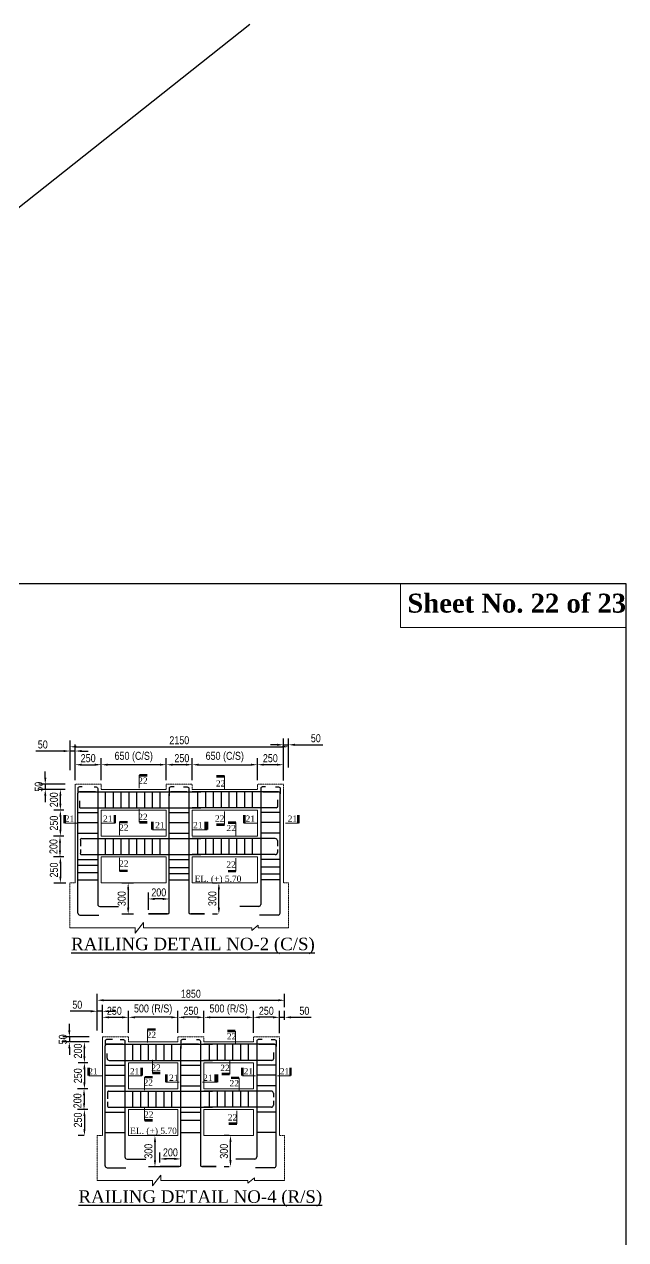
# Model space of a CAD drawing. Extents: x -119161 to 3778985, y -718511 to -30958.
# Drawn here: x 3583000 to 3590511, y -269017 to -253833 of the extents above; entities that cross this region are included whole.
import ezdxf

# ---------------------------------------------------------------- set-up
doc = ezdxf.new("R2010")
doc.units = 0
doc.header["$MEASUREMENT"] = 0
doc.linetypes.add('DASHED', pattern=[0.75, 0.5, -0.25])
doc.layers.get('DEFPOINTS').update_dxf_attribs({"linetype": 'CONTINUOUS'})
doc.layers.add('LINE', color=7, linetype='CONTINUOUS')
doc.layers.add('TEXT', color=10, linetype='CONTINUOUS')
doc.layers.add('ROD', color=1, linetype='CONTINUOUS', lineweight=30)
doc.styles.add('DIM', font='isocp3.shx')
doc.styles.add('SH-T2', font='arial.ttf', dxfattribs={"width": 0.8})
doc.styles.get("Standard").update_dxf_attribs({"font": 'times.ttf', "height": 250})
doc.dimstyles.new('dim_50', dxfattribs={"dimtxt": 100, "dimasz": 100, "dimexe": 50, "dimexo": 30, "dimgap": 30, "dimtad": 1, "dimdec": 0, "dimzin": 0, "dimdsep": 46, "dimtxsty": 'DIM', "dimcen": 0.09, "dimclrd": 5, "dimclre": 5, "dimclrt": 7, "dimadec": 0, "dimazin": 0, "dimtfac": 1, "dimtdec": 0, "dimtmove": 0, "dimatfit": 3, "dimfxl": 1, "dimtolj": 1, "dimtzin": 0, "dimarcsym": 1})

# ---------------------------------------------------------------- blocks, each defined once
blk = doc.blocks.new('se')
at = {"layer": 'TEXT', "color": 6, "lineweight": 9, "ltscale": 3}
blk.add_lwpolyline([(-104.2, 0), (0, 0)], dxfattribs=at)
blk.add_lwpolyline([(0, 0, 20, 20, 0), (0, 64.7, 0, 0, 0)], format="xyseb", dxfattribs=at)
blk = doc.blocks.new('*D751')
at = {"layer": 'DEFPOINTS', "color": 0, "lineweight": -2}
for p in [(3583961, -263083), (3583636, -263326), (3583961, -263326)]:
    blk.add_point(p, dxfattribs=at)
at = {"layer": 'LINE', "color": 5, "lineweight": -2}
for p, q in [((3583636, -263276), (3583636, -263003)), ((3583716, -263083), (3583881, -263083)), ((3583961, -263276), (3583961, -263003))]:
    blk.add_line(p, q, dxfattribs=at)
for points in [[(3583716, -263070), (3583716, -263096), (3583636, -263083)], [(3583881, -263070), (3583881, -263096), (3583961, -263083)]]:
    blk.add_solid(points, dxfattribs=at)
at = {"layer": 'LINE', "color": 7, "insert": (3583798, -263002), "char_height": 100, "attachment_point": 5, "style": 'SH-T2'}
blk.add_mtext('\\A1;250', dxfattribs=at)
blk = doc.blocks.new('*D752')
at = {"layer": 'DEFPOINTS', "color": 0, "lineweight": -2}
for p in [(3583961, -263083), (3583961, -263326), (3584773, -263326)]:
    blk.add_point(p, dxfattribs=at)
at = {"layer": 'LINE', "color": 5, "lineweight": -2}
for p, q in [((3583961, -263276), (3583961, -263003)), ((3584693, -263083), (3584041, -263083)), ((3584773, -263276), (3584773, -263003))]:
    blk.add_line(p, q, dxfattribs=at)
for points in [[(3584041, -263070), (3584041, -263096), (3583961, -263083)], [(3584693, -263070), (3584693, -263096), (3584773, -263083)]]:
    blk.add_solid(points, dxfattribs=at)
at = {"layer": 'LINE', "color": 7, "insert": (3584367, -262987), "char_height": 100, "attachment_point": 5, "style": 'SH-T2'}
blk.add_mtext('\\A1;650 (C/S)', dxfattribs=at)
blk = doc.blocks.new('*D753')
at = {"layer": 'DEFPOINTS', "color": 0, "lineweight": -2}
for p in [(3584773, -263083), (3584773, -263254), (3585098, -263254)]:
    blk.add_point(p, dxfattribs=at)
at = {"layer": 'LINE', "color": 5, "lineweight": -2}
for p, q in [((3584773, -263204), (3584773, -263003)), ((3585018, -263083), (3584853, -263083)), ((3585098, -263204), (3585098, -263003))]:
    blk.add_line(p, q, dxfattribs=at)
for points in [[(3584853, -263070), (3584853, -263096), (3584773, -263083)], [(3585018, -263070), (3585018, -263096), (3585098, -263083)]]:
    blk.add_solid(points, dxfattribs=at)
at = {"layer": 'LINE', "color": 7, "insert": (3584968, -263002), "char_height": 100, "attachment_point": 5, "style": 'SH-T2'}
blk.add_mtext('\\A1;250', dxfattribs=at)
blk = doc.blocks.new('*D754')
at = {"layer": 'DEFPOINTS', "color": 0, "lineweight": -2}
for p in [(3583451, -263391), (3583544, -263391), (3583544, -263651)]:
    blk.add_point(p, dxfattribs=at)
at = {"layer": 'LINE', "color": 5, "lineweight": -2}
for p, q in [((3583494, -263391), (3583371, -263391)), ((3583451, -263571), (3583451, -263471)), ((3583494, -263651), (3583371, -263651))]:
    blk.add_line(p, q, dxfattribs=at)
for points in [[(3583438, -263471), (3583464, -263471), (3583451, -263391)], [(3583438, -263571), (3583464, -263571), (3583451, -263651)]]:
    blk.add_solid(points, dxfattribs=at)
at = {"layer": 'LINE', "color": 7, "insert": (3583370, -263521), "char_height": 100, "attachment_point": 5, "rotation": 90, "style": 'SH-T2'}
blk.add_mtext('\\A1;200', dxfattribs=at)
blk = doc.blocks.new('*D755')
at = {"layer": 'DEFPOINTS', "color": 0, "lineweight": -2}
for p in [(3583544, -263651), (3583451, -263976), (3583544, -263976)]:
    blk.add_point(p, dxfattribs=at)
at = {"layer": 'LINE', "color": 5, "lineweight": -2}
for p, q in [((3583494, -263651), (3583371, -263651)), ((3583451, -263731), (3583451, -263896)), ((3583494, -263976), (3583371, -263976))]:
    blk.add_line(p, q, dxfattribs=at)
for points in [[(3583438, -263731), (3583464, -263731), (3583451, -263651)], [(3583438, -263896), (3583464, -263896), (3583451, -263976)]]:
    blk.add_solid(points, dxfattribs=at)
at = {"layer": 'LINE', "color": 7, "insert": (3583370, -263813), "char_height": 100, "attachment_point": 5, "rotation": 90, "style": 'SH-T2'}
blk.add_mtext('\\A1;250', dxfattribs=at)
blk = doc.blocks.new('*D756')
at = {"layer": 'DEFPOINTS', "color": 0, "lineweight": -2}
for p in [(3583544, -263976), (3583446, -264236), (3583544, -264236)]:
    blk.add_point(p, dxfattribs=at)
at = {"layer": 'LINE', "color": 5, "lineweight": -2}
for p, q in [((3583494, -263976), (3583366, -263976)), ((3583446, -264056), (3583446, -264156)), ((3583494, -264236), (3583366, -264236))]:
    blk.add_line(p, q, dxfattribs=at)
for points in [[(3583433, -264056), (3583459, -264056), (3583446, -263976)], [(3583433, -264156), (3583459, -264156), (3583446, -264236)]]:
    blk.add_solid(points, dxfattribs=at)
at = {"layer": 'LINE', "color": 7, "insert": (3583365, -264106), "char_height": 100, "attachment_point": 5, "rotation": 90, "style": 'SH-T2'}
blk.add_mtext('\\A1;200', dxfattribs=at)
blk = doc.blocks.new('*D757')
at = {"layer": 'DEFPOINTS', "color": 0, "lineweight": -2}
for p in [(3583496, -264236), (3583451, -264561), (3583571, -264561)]:
    blk.add_point(p, dxfattribs=at)
at = {"layer": 'LINE', "color": 5, "lineweight": -2}
for p, q in [((3583446, -264236), (3583371, -264236)), ((3583451, -264316), (3583451, -264481)), ((3583521, -264561), (3583371, -264561))]:
    blk.add_line(p, q, dxfattribs=at)
for points in [[(3583438, -264316), (3583464, -264316), (3583451, -264236)], [(3583438, -264481), (3583464, -264481), (3583451, -264561)]]:
    blk.add_solid(points, dxfattribs=at)
at = {"layer": 'LINE', "color": 7, "insert": (3583370, -264398), "char_height": 100, "attachment_point": 5, "rotation": 90, "style": 'SH-T2'}
blk.add_mtext('\\A1;250', dxfattribs=at)
blk = doc.blocks.new('*D758')
at = {"layer": 'DEFPOINTS', "color": 0, "lineweight": -2}
for p in [(3585911, -263083), (3585098, -263326), (3585911, -263326)]:
    blk.add_point(p, dxfattribs=at)
at = {"layer": 'LINE', "color": 5, "lineweight": -2}
for p, q in [((3585098, -263276), (3585098, -263003)), ((3585178, -263083), (3585831, -263083)), ((3585911, -263276), (3585911, -263003))]:
    blk.add_line(p, q, dxfattribs=at)
for points in [[(3585178, -263070), (3585178, -263096), (3585098, -263083)], [(3585831, -263070), (3585831, -263096), (3585911, -263083)]]:
    blk.add_solid(points, dxfattribs=at)
at = {"layer": 'LINE', "color": 7, "insert": (3585504, -262987), "char_height": 100, "attachment_point": 5, "style": 'SH-T2'}
blk.add_mtext('\\A1;650 (C/S)', dxfattribs=at)
blk = doc.blocks.new('*D759')
at = {"layer": 'DEFPOINTS', "color": 0, "lineweight": -2}
for p in [(3585430, -264561), (3585463, -264561), (3585463, -264951)]:
    blk.add_point(p, dxfattribs=at)
at = {"layer": 'LINE', "color": 5, "lineweight": -2}
for p, q in [((3585413, -264561), (3585350, -264561)), ((3585430, -264871), (3585430, -264641)), ((3585413, -264951), (3585350, -264951))]:
    blk.add_line(p, q, dxfattribs=at)
for points in [[(3585417, -264641), (3585444, -264641), (3585430, -264561)], [(3585417, -264871), (3585444, -264871), (3585430, -264951)]]:
    blk.add_solid(points, dxfattribs=at)
at = {"layer": 'LINE', "color": 7, "insert": (3585349, -264756), "char_height": 100, "attachment_point": 5, "rotation": 90, "style": 'SH-T2'}
blk.add_mtext('\\A1;300', dxfattribs=at)
blk = doc.blocks.new('*D760')
at = {"layer": 'DEFPOINTS', "color": 0, "lineweight": -2}
for p in [(3583262, -263391), (3583560, -263326), (3583560, -263391)]:
    blk.add_point(p, dxfattribs=at)
at = {"layer": 'LINE', "color": 5, "lineweight": -2}
for p, q in [((3583262, -263246), (3583262, -263166)), ((3583510, -263326), (3583182, -263326)), ((3583510, -263391), (3583182, -263391)), ((3583262, -263326), (3583262, -263391)), ((3583262, -263471), (3583262, -263551))]:
    blk.add_line(p, q, dxfattribs=at)
for points in [[(3583249, -263246), (3583276, -263246), (3583262, -263326)], [(3583249, -263471), (3583276, -263471), (3583262, -263391)]]:
    blk.add_solid(points, dxfattribs=at)
at = {"layer": 'LINE', "color": 7, "insert": (3583181, -263358), "char_height": 100, "attachment_point": 5, "rotation": 90, "style": 'SH-T2'}
blk.add_mtext('\\A1;50', dxfattribs=at)
blk = doc.blocks.new('*D761')
at = {"layer": 'DEFPOINTS', "color": 0, "lineweight": -2}
for p in [(3584416, -264561), (3584298, -264951), (3584414, -264951)]:
    blk.add_point(p, dxfattribs=at)
at = {"layer": 'LINE', "color": 5, "lineweight": -2}
for p, q in [((3584366, -264561), (3584218, -264561)), ((3584298, -264641), (3584298, -264871)), ((3584364, -264951), (3584218, -264951))]:
    blk.add_line(p, q, dxfattribs=at)
for points in [[(3584284, -264641), (3584311, -264641), (3584298, -264561)], [(3584284, -264871), (3584311, -264871), (3584298, -264951)]]:
    blk.add_solid(points, dxfattribs=at)
at = {"layer": 'LINE', "color": 7, "insert": (3584217, -264756), "char_height": 100, "attachment_point": 5, "rotation": 90, "style": 'SH-T2'}
blk.add_mtext('\\A1;300', dxfattribs=at)
blk = doc.blocks.new('*D762')
at = {"layer": 'DEFPOINTS', "color": 0, "lineweight": -2}
for p in [(3584550, -264760), (3584550, -264947), (3584810, -264928)]:
    blk.add_point(p, dxfattribs=at)
at = {"layer": 'LINE', "color": 5, "lineweight": -2}
for p, q in [((3584550, -264897), (3584550, -264680)), ((3584730, -264760), (3584630, -264760)), ((3584810, -264878), (3584810, -264680))]:
    blk.add_line(p, q, dxfattribs=at)
for points in [[(3584630, -264747), (3584630, -264774), (3584550, -264760)], [(3584730, -264747), (3584730, -264774), (3584810, -264760)]]:
    blk.add_solid(points, dxfattribs=at)
at = {"layer": 'LINE', "color": 7, "insert": (3584680, -264679), "char_height": 100, "attachment_point": 5, "style": 'SH-T2'}
blk.add_mtext('\\A1;200', dxfattribs=at)
blk = doc.blocks.new('*D763')
at = {"layer": 'DEFPOINTS', "color": 0, "lineweight": -2}
for p in [(3585911, -263083), (3585911, -263254), (3586236, -263329)]:
    blk.add_point(p, dxfattribs=at)
at = {"layer": 'LINE', "color": 5, "lineweight": -2}
for p, q in [((3585911, -263204), (3585911, -263003)), ((3586156, -263083), (3585991, -263083)), ((3586236, -263279), (3586236, -263003))]:
    blk.add_line(p, q, dxfattribs=at)
for points in [[(3585991, -263070), (3585991, -263096), (3585911, -263083)], [(3586156, -263070), (3586156, -263096), (3586236, -263083)]]:
    blk.add_solid(points, dxfattribs=at)
at = {"layer": 'LINE', "color": 7, "insert": (3586073, -263002), "char_height": 100, "attachment_point": 5, "style": 'SH-T2'}
blk.add_mtext('\\A1;250', dxfattribs=at)
blk = doc.blocks.new('*D764')
at = {"layer": 'DEFPOINTS', "color": 0, "lineweight": -2}
for p in [(3586301, -262834), (3586236, -263166), (3586301, -263166)]:
    blk.add_point(p, dxfattribs=at)
at = {"layer": 'LINE', "color": 5, "lineweight": -2}
for p, q in [((3586236, -263116), (3586236, -262754)), ((3586301, -263116), (3586301, -262754)), ((3586156, -262834), (3586076, -262834)), ((3586236, -262834), (3586301, -262834)), ((3586381, -262834), (3586728, -262834))]:
    blk.add_line(p, q, dxfattribs=at)
for points in [[(3586156, -262821), (3586156, -262848), (3586236, -262834)], [(3586381, -262821), (3586381, -262848), (3586301, -262834)]]:
    blk.add_solid(points, dxfattribs=at)
at = {"layer": 'LINE', "color": 7, "insert": (3586641, -262753), "char_height": 100, "attachment_point": 5, "style": 'SH-T2'}
blk.add_mtext('\\A1;50', dxfattribs=at)
blk = doc.blocks.new('*D765')
at = {"layer": 'DEFPOINTS', "color": 0, "lineweight": -2}
for p in [(3583571, -262912), (3583571, -263201), (3583636, -263201)]:
    blk.add_point(p, dxfattribs=at)
at = {"layer": 'LINE', "color": 5, "lineweight": -2}
for p, q in [((3583491, -262912), (3583144, -262912)), ((3583571, -263151), (3583571, -262832)), ((3583636, -262912), (3583571, -262912)), ((3583636, -263151), (3583636, -262832)), ((3583716, -262912), (3583796, -262912))]:
    blk.add_line(p, q, dxfattribs=at)
for points in [[(3583491, -262899), (3583491, -262926), (3583571, -262912)], [(3583716, -262899), (3583716, -262926), (3583636, -262912)]]:
    blk.add_solid(points, dxfattribs=at)
at = {"layer": 'LINE', "color": 7, "insert": (3583231, -262831), "char_height": 100, "attachment_point": 5, "style": 'SH-T2'}
blk.add_mtext('\\A1;50', dxfattribs=at)
blk = doc.blocks.new('*D766')
at = {"layer": 'DEFPOINTS', "color": 0, "lineweight": -2}
for p in [(3586301, -262859), (3583571, -262993), (3586301, -262993)]:
    blk.add_point(p, dxfattribs=at)
at = {"layer": 'LINE', "color": 5, "lineweight": -2}
for p, q in [((3583571, -262943), (3583571, -262779)), ((3586301, -262943), (3586301, -262779)), ((3583651, -262859), (3586221, -262859))]:
    blk.add_line(p, q, dxfattribs=at)
for points in [[(3583651, -262846), (3583651, -262872), (3583571, -262859)], [(3586221, -262846), (3586221, -262872), (3586301, -262859)]]:
    blk.add_solid(points, dxfattribs=at)
at = {"layer": 'LINE', "color": 7, "insert": (3584936, -262778), "char_height": 100, "attachment_point": 5, "style": 'SH-T2'}
blk.add_mtext('\\A1;2150', dxfattribs=at)
blk = doc.blocks.new('*D767')
at = {"layer": 'DEFPOINTS', "color": 0, "lineweight": -2}
for p in [(3584301, -266239), (3583976, -266482), (3584301, -266482)]:
    blk.add_point(p, dxfattribs=at)
at = {"layer": 'LINE', "color": 5, "lineweight": -2}
for p, q in [((3583976, -266432), (3583976, -266159)), ((3584301, -266432), (3584301, -266159)), ((3584056, -266239), (3584221, -266239))]:
    blk.add_line(p, q, dxfattribs=at)
for points in [[(3584056, -266226), (3584056, -266252), (3583976, -266239)], [(3584221, -266226), (3584221, -266252), (3584301, -266239)]]:
    blk.add_solid(points, dxfattribs=at)
at = {"layer": 'LINE', "color": 7, "insert": (3584125, -266158), "char_height": 100, "attachment_point": 5, "style": 'SH-T2'}
blk.add_mtext('\\A1;250', dxfattribs=at)
blk = doc.blocks.new('*D768')
at = {"layer": 'DEFPOINTS', "color": 0, "lineweight": -2}
for p in [(3584301, -266239), (3584301, -266482), (3584918, -266482)]:
    blk.add_point(p, dxfattribs=at)
at = {"layer": 'LINE', "color": 5, "lineweight": -2}
for p, q in [((3584301, -266432), (3584301, -266159)), ((3584918, -266432), (3584918, -266159)), ((3584838, -266239), (3584381, -266239))]:
    blk.add_line(p, q, dxfattribs=at)
for points in [[(3584381, -266226), (3584381, -266252), (3584301, -266239)], [(3584838, -266226), (3584838, -266252), (3584918, -266239)]]:
    blk.add_solid(points, dxfattribs=at)
at = {"layer": 'LINE', "color": 7, "insert": (3584609, -266143), "char_height": 100, "attachment_point": 5, "style": 'SH-T2'}
blk.add_mtext('\\A1;500 (R/S)', dxfattribs=at)
blk = doc.blocks.new('*D769')
at = {"layer": 'DEFPOINTS', "color": 0, "lineweight": -2}
for p in [(3584918, -266239), (3584918, -266410), (3585243, -266410)]:
    blk.add_point(p, dxfattribs=at)
at = {"layer": 'LINE', "color": 5, "lineweight": -2}
for p, q in [((3584918, -266360), (3584918, -266159)), ((3585243, -266360), (3585243, -266159)), ((3585163, -266239), (3584998, -266239))]:
    blk.add_line(p, q, dxfattribs=at)
for points in [[(3584998, -266226), (3584998, -266252), (3584918, -266239)], [(3585163, -266226), (3585163, -266252), (3585243, -266239)]]:
    blk.add_solid(points, dxfattribs=at)
at = {"layer": 'LINE', "color": 7, "insert": (3585081, -266158), "char_height": 100, "attachment_point": 5, "style": 'SH-T2'}
blk.add_mtext('\\A1;250', dxfattribs=at)
blk = doc.blocks.new('*D770')
at = {"layer": 'DEFPOINTS', "color": 0, "lineweight": -2}
for p in [(3583751, -266547), (3583845, -266547), (3583845, -266807)]:
    blk.add_point(p, dxfattribs=at)
at = {"layer": 'LINE', "color": 5, "lineweight": -2}
for p, q in [((3583795, -266547), (3583671, -266547)), ((3583751, -266727), (3583751, -266627)), ((3583795, -266807), (3583671, -266807))]:
    blk.add_line(p, q, dxfattribs=at)
for points in [[(3583738, -266627), (3583764, -266627), (3583751, -266547)], [(3583738, -266727), (3583764, -266727), (3583751, -266807)]]:
    blk.add_solid(points, dxfattribs=at)
at = {"layer": 'LINE', "color": 7, "insert": (3583670, -266660), "char_height": 100, "attachment_point": 5, "rotation": 90, "style": 'SH-T2'}
blk.add_mtext('\\A1;200', dxfattribs=at)
blk = doc.blocks.new('*D771')
at = {"layer": 'DEFPOINTS', "color": 0, "lineweight": -2}
for p in [(3583845, -266807), (3583751, -267132), (3583845, -267132)]:
    blk.add_point(p, dxfattribs=at)
at = {"layer": 'LINE', "color": 5, "lineweight": -2}
for p, q in [((3583795, -266807), (3583671, -266807)), ((3583751, -266887), (3583751, -267052)), ((3583795, -267132), (3583671, -267132))]:
    blk.add_line(p, q, dxfattribs=at)
for points in [[(3583738, -266887), (3583764, -266887), (3583751, -266807)], [(3583738, -267052), (3583764, -267052), (3583751, -267132)]]:
    blk.add_solid(points, dxfattribs=at)
at = {"layer": 'LINE', "color": 7, "insert": (3583670, -266969), "char_height": 100, "attachment_point": 5, "rotation": 90, "style": 'SH-T2'}
blk.add_mtext('\\A1;250', dxfattribs=at)
blk = doc.blocks.new('*D772')
at = {"layer": 'DEFPOINTS', "color": 0, "lineweight": -2}
for p in [(3583845, -267132), (3583746, -267392), (3583845, -267392)]:
    blk.add_point(p, dxfattribs=at)
at = {"layer": 'LINE', "color": 5, "lineweight": -2}
for p, q in [((3583795, -267132), (3583666, -267132)), ((3583746, -267212), (3583746, -267312)), ((3583795, -267392), (3583666, -267392))]:
    blk.add_line(p, q, dxfattribs=at)
for points in [[(3583733, -267212), (3583760, -267212), (3583746, -267132)], [(3583733, -267312), (3583760, -267312), (3583746, -267392)]]:
    blk.add_solid(points, dxfattribs=at)
at = {"layer": 'LINE', "color": 7, "insert": (3583665, -267282), "char_height": 100, "attachment_point": 5, "rotation": 90, "style": 'SH-T2'}
blk.add_mtext('\\A1;200', dxfattribs=at)
blk = doc.blocks.new('*D773')
at = {"layer": 'DEFPOINTS', "color": 0, "lineweight": -2}
for p in [(3583796, -267392), (3583751, -267717), (3583796, -267717)]:
    blk.add_point(p, dxfattribs=at)
at = {"layer": 'LINE', "color": 5, "lineweight": -2}
for p, q in [((3583746, -267392), (3583671, -267392)), ((3583751, -267472), (3583751, -267637)), ((3583746, -267717), (3583671, -267717))]:
    blk.add_line(p, q, dxfattribs=at)
for points in [[(3583738, -267472), (3583764, -267472), (3583751, -267392)], [(3583738, -267637), (3583764, -267637), (3583751, -267717)]]:
    blk.add_solid(points, dxfattribs=at)
at = {"layer": 'LINE', "color": 7, "insert": (3583670, -267522), "char_height": 100, "attachment_point": 5, "rotation": 90, "style": 'SH-T2'}
blk.add_mtext('\\A1;250', dxfattribs=at)
blk = doc.blocks.new('*D774')
at = {"layer": 'DEFPOINTS', "color": 0, "lineweight": -2}
for p in [(3585861, -266239), (3585243, -266482), (3585861, -266482)]:
    blk.add_point(p, dxfattribs=at)
at = {"layer": 'LINE', "color": 5, "lineweight": -2}
for p, q in [((3585243, -266432), (3585243, -266159)), ((3585861, -266432), (3585861, -266159)), ((3585323, -266239), (3585781, -266239))]:
    blk.add_line(p, q, dxfattribs=at)
for points in [[(3585323, -266226), (3585323, -266252), (3585243, -266239)], [(3585781, -266226), (3585781, -266252), (3585861, -266239)]]:
    blk.add_solid(points, dxfattribs=at)
at = {"layer": 'LINE', "color": 7, "insert": (3585552, -266143), "char_height": 100, "attachment_point": 5, "style": 'SH-T2'}
blk.add_mtext('\\A1;500 (R/S)', dxfattribs=at)
blk = doc.blocks.new('*D775')
at = {"layer": 'DEFPOINTS', "color": 0, "lineweight": -2}
for p in [(3585575, -267717), (3585608, -267717), (3585608, -268107)]:
    blk.add_point(p, dxfattribs=at)
at = {"layer": 'LINE', "color": 5, "lineweight": -2}
for p, q in [((3585558, -267717), (3585495, -267717)), ((3585575, -268027), (3585575, -267797)), ((3585558, -268107), (3585495, -268107))]:
    blk.add_line(p, q, dxfattribs=at)
for points in [[(3585562, -267797), (3585589, -267797), (3585575, -267717)], [(3585562, -268027), (3585589, -268027), (3585575, -268107)]]:
    blk.add_solid(points, dxfattribs=at)
at = {"layer": 'LINE', "color": 7, "insert": (3585494, -267912), "char_height": 100, "attachment_point": 5, "rotation": 90, "style": 'SH-T2'}
blk.add_mtext('\\A1;300', dxfattribs=at)
blk = doc.blocks.new('*D776')
at = {"layer": 'DEFPOINTS', "color": 0, "lineweight": -2}
for p in [(3583563, -266547), (3583860, -266482), (3583860, -266547)]:
    blk.add_point(p, dxfattribs=at)
at = {"layer": 'LINE', "color": 5, "lineweight": -2}
for p, q in [((3583563, -266402), (3583563, -266322)), ((3583810, -266482), (3583483, -266482)), ((3583810, -266547), (3583483, -266547)), ((3583563, -266482), (3583563, -266547)), ((3583563, -266627), (3583563, -266707))]:
    blk.add_line(p, q, dxfattribs=at)
for points in [[(3583549, -266402), (3583576, -266402), (3583563, -266482)], [(3583549, -266627), (3583576, -266627), (3583563, -266547)]]:
    blk.add_solid(points, dxfattribs=at)
at = {"layer": 'LINE', "color": 7, "insert": (3583482, -266514), "char_height": 100, "attachment_point": 5, "rotation": 90, "style": 'SH-T2'}
blk.add_mtext('\\A1;50', dxfattribs=at)
blk = doc.blocks.new('*D777')
at = {"layer": 'DEFPOINTS', "color": 0, "lineweight": -2}
for p in [(3584750, -267717), (3584632, -268107), (3584749, -268107)]:
    blk.add_point(p, dxfattribs=at)
at = {"layer": 'LINE', "color": 5, "lineweight": -2}
for p, q in [((3584700, -267717), (3584552, -267717)), ((3584632, -267797), (3584632, -268027)), ((3584699, -268107), (3584552, -268107))]:
    blk.add_line(p, q, dxfattribs=at)
for points in [[(3584619, -267797), (3584646, -267797), (3584632, -267717)], [(3584619, -268027), (3584646, -268027), (3584632, -268107)]]:
    blk.add_solid(points, dxfattribs=at)
at = {"layer": 'LINE', "color": 7, "insert": (3584551, -267912), "char_height": 100, "attachment_point": 5, "rotation": 90, "style": 'SH-T2'}
blk.add_mtext('\\A1;300', dxfattribs=at)
blk = doc.blocks.new('*D778')
at = {"layer": 'DEFPOINTS', "color": 0, "lineweight": -2}
for p in [(3584695, -268008), (3584695, -268103), (3584955, -268084)]:
    blk.add_point(p, dxfattribs=at)
at = {"layer": 'LINE', "color": 5, "lineweight": -2}
for p, q in [((3584695, -268053), (3584695, -267928)), ((3584955, -268034), (3584955, -267928)), ((3584875, -268008), (3584775, -268008))]:
    blk.add_line(p, q, dxfattribs=at)
for points in [[(3584775, -267994), (3584775, -268021), (3584695, -268008)], [(3584875, -267994), (3584875, -268021), (3584955, -268008)]]:
    blk.add_solid(points, dxfattribs=at)
at = {"layer": 'LINE', "color": 7, "insert": (3584825, -267927), "char_height": 100, "attachment_point": 5, "style": 'SH-T2'}
blk.add_mtext('\\A1;200', dxfattribs=at)
blk = doc.blocks.new('*D779')
at = {"layer": 'DEFPOINTS', "color": 0, "lineweight": -2}
for p in [(3585861, -266239), (3585861, -266410), (3586186, -266485)]:
    blk.add_point(p, dxfattribs=at)
at = {"layer": 'LINE', "color": 5, "lineweight": -2}
for p, q in [((3585861, -266360), (3585861, -266159)), ((3586186, -266435), (3586186, -266159)), ((3586106, -266239), (3585941, -266239))]:
    blk.add_line(p, q, dxfattribs=at)
for points in [[(3585941, -266226), (3585941, -266252), (3585861, -266239)], [(3586106, -266226), (3586106, -266252), (3586186, -266239)]]:
    blk.add_solid(points, dxfattribs=at)
at = {"layer": 'LINE', "color": 7, "insert": (3586023, -266158), "char_height": 100, "attachment_point": 5, "style": 'SH-T2'}
blk.add_mtext('\\A1;250', dxfattribs=at)
blk = doc.blocks.new('*D780')
at = {"layer": 'DEFPOINTS', "color": 0, "lineweight": -2}
for p in [(3586186, -266322), (3586251, -266239), (3586251, -266322)]:
    blk.add_point(p, dxfattribs=at)
at = {"layer": 'LINE', "color": 5, "lineweight": -2}
for p, q in [((3586186, -266272), (3586186, -266159)), ((3586251, -266272), (3586251, -266159)), ((3586106, -266239), (3586026, -266239)), ((3586186, -266239), (3586251, -266239)), ((3586331, -266239), (3586585, -266239))]:
    blk.add_line(p, q, dxfattribs=at)
for points in [[(3586106, -266226), (3586106, -266252), (3586186, -266239)], [(3586331, -266226), (3586331, -266252), (3586251, -266239)]]:
    blk.add_solid(points, dxfattribs=at)
at = {"layer": 'LINE', "color": 7, "insert": (3586498, -266158), "char_height": 100, "attachment_point": 5, "style": 'SH-T2'}
blk.add_mtext('\\A1;50', dxfattribs=at)
blk = doc.blocks.new('*D781')
at = {"layer": 'DEFPOINTS', "color": 0, "lineweight": -2}
for p in [(3583911, -266163), (3583911, -266452), (3583976, -266452)]:
    blk.add_point(p, dxfattribs=at)
at = {"layer": 'LINE', "color": 5, "lineweight": -2}
for p, q in [((3583831, -266163), (3583575, -266163)), ((3583911, -266402), (3583911, -266083)), ((3583976, -266163), (3583911, -266163)), ((3583976, -266402), (3583976, -266083)), ((3584056, -266163), (3584136, -266163))]:
    blk.add_line(p, q, dxfattribs=at)
for points in [[(3583831, -266150), (3583831, -266176), (3583911, -266163)], [(3584056, -266150), (3584056, -266176), (3583976, -266163)]]:
    blk.add_solid(points, dxfattribs=at)
at = {"layer": 'LINE', "color": 7, "insert": (3583662, -266082), "char_height": 100, "attachment_point": 5, "style": 'SH-T2'}
blk.add_mtext('\\A1;50', dxfattribs=at)
blk = doc.blocks.new('*D782')
at = {"layer": 'DEFPOINTS', "color": 0, "lineweight": -2}
for p in [(3583911, -266160), (3586251, -266026), (3586251, -266160)]:
    blk.add_point(p, dxfattribs=at)
at = {"layer": 'LINE', "color": 5, "lineweight": -2}
for p, q in [((3583911, -266110), (3583911, -265946)), ((3586251, -266110), (3586251, -265946)), ((3583991, -266026), (3586171, -266026))]:
    blk.add_line(p, q, dxfattribs=at)
for points in [[(3583991, -266012), (3583991, -266039), (3583911, -266026)], [(3586171, -266012), (3586171, -266039), (3586251, -266026)]]:
    blk.add_solid(points, dxfattribs=at)
at = {"layer": 'LINE', "color": 7, "insert": (3585081, -265945), "char_height": 100, "attachment_point": 5, "style": 'SH-T2'}
blk.add_mtext('\\A1;1850', dxfattribs=at)

msp = doc.modelspace()

# ---------------------------------------------------------------- linework, layer by layer
at = {"layer": 'LINE', "lineweight": 9}
for p, q in [((3583635.7, -263325.7), (3583635.7, -264560.7)), ((3583960.7, -263390.7), (3584773.2, -263390.7)), ((3585098.2, -263390.7), (3585205.9, -263390.7)), ((3585910.7, -263390.7), (3585098.2, -263390.7)), ((3586235.7, -263390.7), (3586235.7, -264560.7)), ((3583960.7, -263650.7), (3584773.2, -263650.7)), ((3583960.7, -263650.7), (3583960.7, -263975.7)), ((3584773.2, -263650.7), (3584773.2, -263975.7)), ((3585098.2, -263650.7), (3585098.2, -263975.7)), ((3585910.7, -263650.7), (3585098.2, -263650.7)), ((3585098.2, -263650.7), (3585098.2, -263975.7)), ((3585910.7, -263650.7), (3585910.7, -263975.7)), ((3583960.7, -263975.7), (3584773.2, -263975.7)), ((3585098.2, -263975.7), (3585205.9, -263975.7)), ((3585910.7, -263975.7), (3585098.2, -263975.7)), ((3583960.7, -264235.7), (3584773.2, -264235.7)), ((3583960.7, -264235.7), (3583960.7, -264560.7)), ((3584773.2, -264235.7), (3584773.2, -264560.7)), ((3585098.2, -264235.7), (3585205.9, -264235.7)), ((3585098.2, -264235.7), (3585098.2, -264560.7)), ((3585910.7, -264235.7), (3585098.2, -264235.7)), ((3585098.2, -264235.7), (3585098.2, -264560.7)), ((3585910.7, -264235.7), (3585910.7, -264560.7)), ((3583960.7, -264560.7), (3584773.2, -264560.7)), ((3585098.2, -264560.7), (3585910.7, -264560.7)), ((3585842.1, -265155), (3585923.1, -265087.3)), ((3585923.1, -265087.3), (3585923.1, -265119.9)), ((3585842.1, -265119.9), (3585842.1, -265155)), ((3583975.7, -266481.7), (3583975.7, -267716.7)), ((3584300.7, -266546.7), (3584918.2, -266546.7)), ((3585243.2, -266546.7), (3585351, -266546.7)), ((3585860.7, -266546.7), (3585243.2, -266546.7)), ((3586185.7, -266546.7), (3586185.7, -267716.7)), ((3584300.7, -266806.7), (3584918.2, -266806.7)), ((3584300.7, -266806.7), (3584300.7, -267131.7)), ((3584918.2, -266806.7), (3584918.2, -267131.7)), ((3585243.2, -266806.7), (3585243.2, -267131.7)), ((3585860.7, -266806.7), (3585243.2, -266806.7)), ((3585243.2, -266806.7), (3585243.2, -267131.7)), ((3585860.7, -266806.7), (3585860.7, -267131.7)), ((3584300.7, -267131.7), (3584918.2, -267131.7)), ((3585243.2, -267131.7), (3585351, -267131.7)), ((3585860.7, -267131.7), (3585243.2, -267131.7)), ((3584300.7, -267391.7), (3584918.2, -267391.7)), ((3584300.7, -267391.7), (3584300.7, -267716.7)), ((3584918.2, -267391.7), (3584918.2, -267716.7)), ((3585243.2, -267391.7), (3585351, -267391.7)), ((3585243.2, -267391.7), (3585243.2, -267716.7)), ((3585860.7, -267391.7), (3585243.2, -267391.7)), ((3585243.2, -267391.7), (3585243.2, -267716.7)), ((3585860.7, -267391.7), (3585860.7, -267716.7)), ((3584300.7, -267716.7), (3584918.2, -267716.7)), ((3585243.2, -267716.7), (3585860.7, -267716.7)), ((3585792.2, -268310.9), (3585873.2, -268243.3)), ((3585792.2, -268275.8), (3585792.2, -268310.9)), ((3585873.2, -268243.3), (3585873.2, -268275.8))]:
    msp.add_line(p, q, dxfattribs=at)
at = {"layer": 'LINE', "linetype": 'DASHED', "lineweight": 9, "ltscale": 3}
for p, q in [((3583960.7, -263325.7), (3583960.7, -263390.7)), ((3584300.7, -266481.7), (3584300.7, -266546.7))]:
    msp.add_line(p, q, dxfattribs=at)
at = {"layer": 'LINE', "lineweight": 15}
for p, q in [((3584386.5, -265188.8), (3584491, -265053.5)), ((3584491, -265053.5), (3584491, -265119.9)), ((3583570.7, -265119.9), (3584386.5, -265119.9)), ((3584386.5, -265118.6), (3584386.5, -265188.8)), ((3584491, -265119.9), (3585842.1, -265119.9)), ((3585923.1, -265119.9), (3586300.7, -265119.9)), ((3583910.7, -268275.8), (3584600.3, -268275.8)), ((3584600.3, -268344.8), (3584704.8, -268209.5)), ((3584600.3, -268274.6), (3584600.3, -268344.8)), ((3584704.8, -268209.5), (3584704.8, -268275.8)), ((3584704.8, -268275.8), (3585792.2, -268275.8)), ((3585873.2, -268275.8), (3586250.7, -268275.8))]:
    msp.add_line(p, q, dxfattribs=at)
at = {"layer": 'LINE', "color": 3, "ltscale": 0.5, "elevation": 0}
msp.add_lwpolyline([(3576216.9, -258701.5), (3578166.6, -259899.8), (3585815.3, -253833.2)], dxfattribs=at)
at = {"layer": 'LINE'}
msp.add_lwpolyline([(3590511.1, -281220.7), (3561658.8, -281220.7), (3561658.8, -260818), (3590511.1, -260818)], close=True, dxfattribs=at)
at = {"layer": 'LINE', "lineweight": 9}
msp.add_lwpolyline([(3590511.1, -260818), (3587699.7, -260818), (3587699.7, -261369.5), (3590511.1, -261369.5)], close=True, dxfattribs=at)
at = {"layer": 'LINE', "linetype": 'DASHED', "lineweight": 9, "ltscale": 3}
for points in [[(3583635.7, -263325.7), (3583960.7, -263325.7)], [(3584773.2, -263325.7), (3585098.2, -263325.7)], [(3584773.2, -263325.7), (3584773.2, -263390.7)], [(3585098.2, -263390.7), (3585098.2, -263325.7)], [(3585098.2, -263390.7), (3585098.2, -263325.7)], [(3585910.7, -263325.7), (3586235.7, -263325.7)], [(3585910.7, -263325.7), (3585910.7, -263390.7)], [(3586235.7, -263390.7), (3586235.7, -263325.7)], [(3583635.7, -264560.7), (3583570.7, -264560.7), (3583570.7, -265119.9)], [(3586235.7, -264560.7), (3586300.7, -264560.7), (3586300.7, -265119.9)], [(3583975.7, -266481.7), (3584300.7, -266481.7)], [(3584918.2, -266481.7), (3585243.2, -266481.7)], [(3584918.2, -266481.7), (3584918.2, -266546.7)], [(3585243.2, -266546.7), (3585243.2, -266481.7)], [(3585243.2, -266546.7), (3585243.2, -266481.7)], [(3585860.7, -266481.7), (3586185.7, -266481.7)], [(3585860.7, -266481.7), (3585860.7, -266546.7)], [(3586185.7, -266546.7), (3586185.7, -266481.7)], [(3583975.7, -267716.7), (3583910.7, -267716.7), (3583910.7, -268275.8)], [(3586185.7, -267716.7), (3586250.7, -267716.7), (3586250.7, -268275.8)]]:
    msp.add_lwpolyline(points, dxfattribs=at)
at = {"layer": 'ROD'}
for p, q in [((3583688.7, -263420.1), (3585098.2, -263420.1)), ((3583891.5, -263420.1), (3583688.7, -263420.1)), ((3583917.3, -263420.1), (3583917.3, -264828)), ((3584016.4, -263621.2), (3584016.4, -263420.1)), ((3584113.9, -263621.2), (3584113.9, -263420.1)), ((3584211.4, -263621.2), (3584211.4, -263420.1)), ((3584308.9, -263621.2), (3584308.9, -263420.1)), ((3584308.9, -263621.2), (3584308.9, -263420.1)), ((3584406.4, -263621.2), (3584406.4, -263420.1)), ((3584503.9, -263621.2), (3584503.9, -263420.1)), ((3584601.4, -263621.2), (3584601.4, -263420.1)), ((3584698.9, -263621.2), (3584698.9, -263420.1)), ((3585029, -263420.1), (3584829.5, -263420.1)), ((3585098.2, -263420.1), (3585205.9, -263420.1)), ((3586176.2, -263420.1), (3585098.2, -263420.1)), ((3585169.2, -263621.2), (3585169.2, -263420.1)), ((3585266.7, -263621.2), (3585266.7, -263420.1)), ((3585364.2, -263621.2), (3585364.2, -263420.1)), ((3585461.7, -263621.2), (3585461.7, -263420.1)), ((3585559.2, -263621.2), (3585559.2, -263420.1)), ((3585559.2, -263621.2), (3585559.2, -263420.1)), ((3585656.7, -263621.2), (3585656.7, -263420.1)), ((3585754.2, -263621.2), (3585754.2, -263420.1)), ((3585851.7, -263621.2), (3585851.7, -263420.1)), ((3585979.3, -263420.1), (3586176.2, -263420.1)), ((3583669.2, -264936.4), (3583669.2, -263439.6)), ((3583669.2, -263534.5), (3583669.2, -263439.6)), ((3583695.2, -263621.2), (3583695.2, -263534.1)), ((3584810, -264928), (3584810, -263447.7)), ((3584810, -263447.7), (3584810, -263472.4)), ((3585054.8, -263447.7), (3585054.8, -264928)), ((3585953.4, -263487.6), (3585953.4, -264828)), ((3586166.4, -263601.7), (3586166.4, -263521.8)), ((3586195.5, -264939.8), (3586195.7, -263462)), ((3586195.7, -263534.5), (3586195.7, -263439.6)), ((3583669.2, -263681), (3583917.3, -263681)), ((3583695.2, -263621.2), (3585098.2, -263621.2)), ((3584810, -263681), (3585026.7, -263681)), ((3584844.7, -263681), (3585054.8, -263681)), ((3585098.2, -263621.2), (3585205.9, -263621.2)), ((3586146.9, -263621.2), (3585098.2, -263621.2)), ((3586195.7, -263681), (3585953.4, -263681)), ((3583669.2, -263804), (3583917.3, -263804)), ((3584810, -263804), (3585026.7, -263804)), ((3584844.7, -263804), (3585054.8, -263804)), ((3586195.7, -263804), (3585953.4, -263804)), ((3583669.2, -263937.5), (3583917.3, -263937.5)), ((3583700.2, -264024.6), (3583700.2, -264101.1)), ((3583712.8, -264005.1), (3585098.2, -264005.1)), ((3584016.4, -264206.2), (3584016.4, -264005.1)), ((3584113.9, -264206.2), (3584113.9, -264005.1)), ((3584211.4, -264206.2), (3584211.4, -264005.1)), ((3584308.9, -264206.2), (3584308.9, -264005.1)), ((3584308.9, -264206.2), (3584308.9, -264005.1)), ((3584406.4, -264206.2), (3584406.4, -264005.1)), ((3584503.9, -264206.2), (3584503.9, -264005.1)), ((3584601.4, -264206.2), (3584601.4, -264005.1)), ((3584698.9, -264206.2), (3584698.9, -264005.1)), ((3584810, -263937.5), (3585026.7, -263937.5)), ((3584844.7, -263937.5), (3585054.8, -263937.5)), ((3585098.2, -264005.1), (3585205.9, -264005.1)), ((3586135.4, -264005.1), (3585098.2, -264005.1)), ((3585169.2, -264206.2), (3585169.2, -264005.1)), ((3585266.7, -264206.2), (3585266.7, -264005.1)), ((3585364.2, -264206.2), (3585364.2, -264005.1)), ((3585461.7, -264206.2), (3585461.7, -264005.1)), ((3585559.2, -264206.2), (3585559.2, -264005.1)), ((3585559.2, -264206.2), (3585559.2, -264005.1)), ((3585656.7, -264206.2), (3585656.7, -264005.1)), ((3585754.2, -264206.2), (3585754.2, -264005.1)), ((3585851.7, -264206.2), (3585851.7, -264005.1)), ((3586195.7, -263937.5), (3585953.4, -263937.5)), ((3586161.4, -264031.1), (3586161.4, -264101.1)), ((3583700.2, -264140.3), (3583700.2, -264186.7)), ((3586161.4, -264140.3), (3586161.4, -264180.2)), ((3583669.2, -264266), (3583917.3, -264266)), ((3583669.2, -264338), (3583917.3, -264338)), ((3583712.8, -264206.2), (3585098.2, -264206.2)), ((3584810, -264266), (3585026.7, -264266)), ((3584844.7, -264266), (3585054.8, -264266)), ((3585098.2, -264206.2), (3585205.9, -264206.2)), ((3586135.4, -264206.2), (3585098.2, -264206.2)), ((3586195.7, -264266), (3585953.4, -264266)), ((3583669.2, -264428.1), (3583917.3, -264428.1)), ((3584810, -264365.9), (3585054.8, -264365.9)), ((3584810, -264443.2), (3585054.8, -264443.2)), ((3586195.7, -264361.3), (3585953.4, -264361.3)), ((3586195.7, -264452.5), (3585953.4, -264452.5)), ((3583669.2, -264522.5), (3583917.3, -264522.5)), ((3584810, -264522.5), (3585026.7, -264522.5)), ((3584844.7, -264522.5), (3585054.8, -264522.5)), ((3586194.8, -264522.5), (3585952.6, -264522.5)), ((3583943.3, -264854), (3584177.3, -264854)), ((3584790.5, -264947.5), (3584550.2, -264947.5)), ((3584550.2, -264947.5), (3584783.8, -264947.5)), ((3585074.3, -264947.5), (3585249.6, -264947.5)), ((3585249.6, -264947.5), (3585080.9, -264947.5)), ((3585927.4, -264854), (3585693.4, -264854)), ((3583695.2, -264962.4), (3583929.2, -264962.4)), ((3586169.7, -264962.4), (3585935.7, -264962.4)), ((3584009.2, -268092.4), (3584009.2, -266595.6)), ((3584009.2, -266690.5), (3584009.2, -266595.6)), ((3584028.7, -266576.1), (3585243.2, -266576.1)), ((3584231.5, -266576.1), (3584028.7, -266576.1)), ((3584257.3, -266576.1), (3584257.3, -267983.9)), ((3584356.5, -266777.2), (3584356.5, -266576.1)), ((3584454, -266777.2), (3584454, -266576.1)), ((3584551.5, -266777.2), (3584551.5, -266576.1)), ((3584649, -266777.2), (3584649, -266576.1)), ((3584649, -266777.2), (3584649, -266576.1)), ((3584746.5, -266777.2), (3584746.5, -266576.1)), ((3584844, -266777.2), (3584844, -266576.1)), ((3584955, -268083.9), (3584955, -266603.7)), ((3584955, -266603.7), (3584955, -266628.4)), ((3585174, -266576.1), (3584974.5, -266576.1)), ((3585199.8, -266603.7), (3585199.8, -268083.9)), ((3585243.2, -266576.1), (3585351, -266576.1)), ((3586122.3, -266576.1), (3585243.2, -266576.1)), ((3585314.2, -266777.2), (3585314.2, -266576.1)), ((3585411.7, -266777.2), (3585411.7, -266576.1)), ((3585509.2, -266777.2), (3585509.2, -266576.1)), ((3585606.7, -266777.2), (3585606.7, -266576.1)), ((3585606.7, -266777.2), (3585606.7, -266576.1)), ((3585704.2, -266777.2), (3585704.2, -266576.1)), ((3585801.7, -266777.2), (3585801.7, -266576.1)), ((3585929.3, -266576.1), (3586126.2, -266576.1)), ((3586145.7, -266690.5), (3586145.7, -266595.6)), ((3586145.7, -268092.4), (3586145.7, -266618)), ((3584035.2, -266751.2), (3584035.2, -266690.1)), ((3584061.2, -266777.2), (3585243.2, -266777.2)), ((3585243.2, -266777.2), (3585351, -266777.2)), ((3586090.4, -266777.2), (3585243.2, -266777.2)), ((3585903.5, -266643.6), (3585903.5, -267983.9)), ((3586116.4, -266751.2), (3586116.4, -266677.7)), ((3584009.2, -266836.9), (3584257.3, -266836.9)), ((3584955, -266836.9), (3585171.7, -266836.9)), ((3584989.7, -266836.9), (3585199.8, -266836.9)), ((3586145.7, -266836.9), (3585903.5, -266836.9)), ((3584009.2, -266960), (3584257.3, -266960)), ((3584955, -266960), (3585171.7, -266960)), ((3584989.7, -266960), (3585199.8, -266960)), ((3586145.7, -266960), (3585903.5, -266960)), ((3584009.2, -267093.5), (3584257.3, -267093.5)), ((3584040.2, -267180.6), (3584040.2, -267257.1)), ((3584052.9, -267161.1), (3585243.2, -267161.1)), ((3584356.5, -267362.2), (3584356.5, -267161.1)), ((3584454, -267362.2), (3584454, -267161.1)), ((3584551.5, -267362.2), (3584551.5, -267161.1)), ((3584649, -267362.2), (3584649, -267161.1)), ((3584649, -267362.2), (3584649, -267161.1)), ((3584746.5, -267362.2), (3584746.5, -267161.1)), ((3584844, -267362.2), (3584844, -267161.1)), ((3584955, -267093.5), (3585171.7, -267093.5)), ((3584989.7, -267093.5), (3585199.8, -267093.5)), ((3585243.2, -267161.1), (3585351, -267161.1)), ((3586085.5, -267161.1), (3585243.2, -267161.1)), ((3585314.2, -267362.2), (3585314.2, -267161.1)), ((3585411.7, -267362.2), (3585411.7, -267161.1)), ((3585509.2, -267362.2), (3585509.2, -267161.1)), ((3585606.7, -267362.2), (3585606.7, -267161.1)), ((3585606.7, -267362.2), (3585606.7, -267161.1)), ((3585704.2, -267362.2), (3585704.2, -267161.1)), ((3585801.7, -267362.2), (3585801.7, -267161.1)), ((3586145.7, -267093.5), (3585903.5, -267093.5)), ((3586111.5, -267187.1), (3586111.5, -267234.8)), ((3584040.2, -267296.3), (3584040.2, -267342.7)), ((3584052.9, -267362.2), (3585243.2, -267362.2)), ((3585243.2, -267362.2), (3585351, -267362.2)), ((3586085.5, -267362.2), (3585243.2, -267362.2)), ((3586111.5, -267281), (3586111.5, -267336.2)), ((3584009.2, -267421.9), (3584257.3, -267421.9)), ((3584955, -267421.9), (3585171.7, -267421.9)), ((3584955, -267521.9), (3585199.8, -267521.9)), ((3584989.7, -267421.9), (3585199.8, -267421.9)), ((3586145.7, -267421.9), (3585903.5, -267421.9)), ((3584009.2, -267678.5), (3584257.3, -267678.5)), ((3584955, -267678.5), (3585171.7, -267678.5)), ((3584989.7, -267678.5), (3585199.8, -267678.5)), ((3586144.8, -267678.5), (3585902.6, -267678.5)), ((3584035.2, -268118.4), (3584269.2, -268118.4)), ((3584283.3, -268009.9), (3584517.3, -268009.9)), ((3584935.5, -268103.4), (3584695.2, -268103.4)), ((3584695.2, -268103.4), (3584928.8, -268103.4)), ((3585219.3, -268103.4), (3585394.6, -268103.4)), ((3585394.6, -268103.4), (3585225.9, -268103.4)), ((3585877.5, -268009.9), (3585643.5, -268009.9)), ((3586119.7, -268118.4), (3585885.7, -268118.4))]:
    msp.add_line(p, q, dxfattribs=at)
for points in [[(3583721.2, -263361.3), (3583688.7, -263361.3, 0.4142136), (3583669.2, -263380.8), (3583669.2, -263439.6)], [(3583873.6, -263361.3), (3583897.8, -263361.3, -0.4142136), (3583917.3, -263380.8), (3583917.3, -263420.1)], [(3584871.6, -263361.3), (3584829.5, -263361.3, 0.4142136), (3584810, -263380.8), (3584810, -263447.7)], [(3584988.4, -263361.3), (3585035.3, -263361.3, -0.4142136), (3585054.8, -263380.8), (3585054.8, -263447.7)], [(3586012.9, -263361.3), (3585972.9, -263361.3, 0.4142136), (3585953.4, -263380.8), (3585953.4, -263489.5)], [(3586137.1, -263361.3), (3586176.2, -263361.3, -0.4142136), (3586195.7, -263380.8), (3586195.7, -263447.7)], [(3584101.2, -266517.3), (3584028.7, -266517.3, 0.4142136), (3584009.2, -266536.8), (3584009.2, -266595.6)], [(3584198.8, -266517.3), (3584237.8, -266517.3, -0.4142136), (3584257.3, -266536.8), (3584257.3, -266576.1)], [(3585016.5, -266517.3), (3584974.5, -266517.3, 0.4142136), (3584955, -266536.8), (3584955, -266603.7)], [(3585149.3, -266517.3), (3585180.3, -266517.3, -0.4142136), (3585199.8, -266536.8), (3585199.8, -266603.7)], [(3585970.8, -266517.3), (3585923, -266517.3, 0.4142136), (3585903.5, -266536.8), (3585903.5, -266645.5)], [(3586083.5, -266517.3), (3586126.2, -266517.3, -0.4142136), (3586145.7, -266536.8), (3586145.7, -266603.7)]]:
    msp.add_lwpolyline(points, format="xyb", dxfattribs=at)
for centre, radius, start, end in [((3583688.7, -263439.6), 19.5, 90, 180), ((3583688.7, -263439.6), 19.5, 90, 180), ((3586176.2, -263439.6), 19.5, 0, 90), ((3586176.2, -263439.6), 19.5, 0, 90), ((3586146.9, -263601.7), 19.5, 270, 0), ((3583714, -264019.7), 14.7, 94.69324, 199.39449), ((3586135.4, -264031.1), 26, 0, 90), ((3583714, -264191.6), 14.7, 160.60551, 265.30676), ((3586135.4, -264180.2), 26, 270, 0), ((3583695.2, -264936.4), 26, 180, 270), ((3583943.3, -264828), 26, 180, 270), ((3584790.5, -264928), 19.5, 270, 0), ((3585074.3, -264928), 19.5, 180, 270), ((3585927.4, -264828), 26, 270, 0), ((3586169.7, -264936.4), 26, 270, 0), ((3584028.7, -266595.6), 19.5, 90, 180), ((3584028.7, -266595.6), 19.5, 90, 180), ((3586126.2, -266595.6), 19.5, 0, 90), ((3586126.2, -266595.6), 19.5, 0, 90), ((3584061.2, -266751.2), 26, 180, 270), ((3586090.4, -266751.2), 26, 270, 0), ((3584054.1, -267175.7), 14.7, 94.69324, 199.39449), ((3586085.5, -267187.1), 26, 0, 90), ((3584054.1, -267347.6), 14.7, 160.60551, 265.30676), ((3586085.5, -267336.2), 26, 270, 0), ((3584283.3, -267983.9), 26, 180, 270), ((3585877.5, -267983.9), 26, 270, 0), ((3584035.2, -268092.4), 26, 180, 270), ((3584935.5, -268083.9), 19.5, 270, 0), ((3585219.3, -268083.9), 19.5, 180, 270), ((3586119.7, -268092.4), 26, 270, 0)]:
    msp.add_arc(centre, radius, start, end, dxfattribs=at)

# ---------------------------------------------------------------- block references
at = {"layer": 'TEXT', "linetype": 'DASHED', "lineweight": 9, "yscale": 1.560000000055879, "zscale": 1.56}
for p, xscale, rotation in [((3584436.1, -263215), -1.560000000055879, 270), ((3585501.1, -263228.1), 1.560000000055879, 90), ((3584436.1, -263802.5), 1.560000000055879, 270), ((3585501.1, -263831.4), -1.560000000055879, 90), ((3584189, -263800.9), -1.560000000055879, 270), ((3585644.2, -263807), 1.560000000055879, 90), ((3584189, -264408.9), 1.560000000055879, 270), ((3585644.2, -264412.2), -1.560000000055879, 90), ((3584538.3, -266391), -1.560000000055879, 270), ((3585637.5, -266410.5), 1.560000000055879, 90), ((3584600.2, -266934.6), 1.560000000055879, 270), ((3585567, -266947.8), -1.560000000055879, 90), ((3584502.7, -266985.5), -1.560000000055879, 270), ((3585683.1, -266995), 1.560000000055879, 90), ((3584502.7, -267526.4), 1.560000000055879, 270), ((3585655.5, -267567.9), -1.560000000055879, 90)]:
    msp.add_blockref('se', p, dxfattribs=dict(at, xscale=xscale, rotation=rotation))
for p, xscale in [((3583504.4, -263813.6), -1.560000000055879), ((3584130.5, -263813.6), 1.560000000055879), ((3585748.2, -263813.6), -1.560000000055879), ((3586423.3, -263813.6), 1.560000000055879), ((3584599.7, -263894.7), -1.560000000055879), ((3585263.6, -263894.7), 1.560000000055879), ((3585282.4, -263894.7), 1.560000000055879), ((3583804.6, -266969.6), -1.560000000055879), ((3584466.1, -266969.6), 1.560000000055879), ((3585724.2, -266969.6), -1.560000000055879), ((3586325, -266969.6), 1.560000000055879), ((3584773.1, -267050.7), -1.560000000055879), ((3585388.5, -267050.7), 1.560000000055879), ((3585407.4, -267050.7), 1.560000000055879)]:
    msp.add_blockref('se', p, dxfattribs=dict(at, xscale=xscale))

# ---------------------------------------------------------------- texts
at = {"layer": 'LINE', "color": 7, "lineweight": 9, "insert": (3587784.4, -260946.2), "char_height": 236.765, "width": 8504.511, "attachment_point": 1}
msp.add_mtext('{\\fTimes New Roman|b1|i0|c0|p18;Sheet No. 22 of 23}', dxfattribs=at)
at = {"layer": 'LINE', "color": 4, "char_height": 78, "attachment_point": 5}
for insert in [(3585419.6, -264520.9), (3584613.7, -267669.8)]:
    msp.add_mtext('{\\fTimes New Roman|b0|i0|c0|p18;\\C0;EL. (+) 5.70}', dxfattribs=dict(at, insert=insert))
at = {"layer": 'TEXT', "char_height": 78, "attachment_point": 5}
for s, insert in [('22 ', (3584481.6, -263282.2)), ('21 ', (3583564.6, -263756.9)), ('21', (3584042.4, -263756.9)), ('22 ', (3585440.9, -263754.6)), ('21 ', (3585822.8, -263756.9)), ('21', (3586348.7, -263756.9)), ('22 ', (3584242.9, -263868)), ('21 ', (3584693.8, -263838)), ('21', (3585167.2, -263838)), ('22 ', (3585583.3, -264329.8)), ('21 ', (3583857.4, -266912.9)), ('21 ', (3584377.9, -266912.9)), ('22 ', (3584645.7, -266867.4)), ('22 ', (3585506.8, -266871)), ('21', (3586250.4, -266912.9)), ('22 ', (3584548.2, -267052.7)), ('21 ', (3584867.1, -266993.9)), ('21 ', (3585292.1, -266993.9)), ('22 ', (3584555, -267452.2)), ('22 ', (3585600.5, -267489.1))]:
    msp.add_mtext(s, dxfattribs=dict(at, insert=insert))
for s, insert, width in [('22 ', (3585452.1, -263316.9), 73.986), ('22 ', (3584481.6, -263735.3), 204.276), ('22 ', (3585583.3, -263874.2), 68.443), ('22 ', (3584242.9, -264317.4), 188.157), ('22 ', (3584586.7, -266458.2), 92.472), ('22 ', (3585588.5, -266476.5), 73.986), ('21 ', (3585798.8, -266912.9), 85.768), ('22', (3585622.3, -267062.2), 36.218)]:
    msp.add_mtext(s, dxfattribs=dict(at, insert=insert, width=width))
at = {"layer": 'TEXT', "color": 4, "char_height": 97.5, "attachment_point": 4, "line_spacing_factor": 0.64}
for s, insert, width in [('{\\fTimes New Roman|b0|i0|c0|p18;\\H1.6x;\\L\\C6;RAILING DETAIL NO-2 (C/S)}', (3583585.2, -265347.7), 3491.318), ('{\\fTimes New Roman|b0|i0|c0|p18;\\H1.6x;\\L\\C6;RAILING DETAIL NO-4 (R/S)}', (3583677.5, -268503.6), 3014.326)]:
    msp.add_mtext(s, dxfattribs=dict(at, insert=insert, width=width))

# ---------------------------------------------------------------- dimensions: what is measured, and where the dimension line sits
at = {"layer": 'LINE', "color": 0}
for base, p1, p2, angle, text, picture, middle in [((3583570.7, -262912.4), (3583635.7, -263201.4), (3583570.7, -263201.4), 180, '50', '*D765', (3583230.8, -262912.4)), ((3583960.7, -263082.9), (3584773.2, -263325.7), (3583960.7, -263325.7), 180, '650 (C/S)', '*D752', (3584366.9, -263082.9)), ((3584773.2, -263082.9), (3585098.2, -263254.1), (3584773.2, -263254.1), 180, '250', '*D753', (3584968.2, -263082.9)), ((3585910.7, -263082.9), (3586235.7, -263328.9), (3585910.7, -263254.1), 180, '250', '*D763', (3586073.2, -263082.9)), ((3583262.4, -263390.7), (3583560.2, -263325.7), (3583560.2, -263390.7), 90, '50', '*D760', (3583262.4, -263358.2)), ((3583450.8, -263390.7), (3583544.5, -263650.7), (3583544.5, -263390.7), 90, '200', '*D754', (3583450.8, -263520.7)), ((3583446, -264235.7), (3583544.5, -263975.7), (3583544.5, -264235.7), 90, '200', '*D756', (3583446, -264105.7)), ((3583450.8, -264560.7), (3583496, -264235.7), (3583570.7, -264560.7), 90, '250', '*D757', (3583450.8, -264398.2)), ((3584550.2, -264760.4), (3584810, -264928), (3584550.2, -264947.5), 180, '200', '*D762', (3584680.1, -264760.4)), ((3583910.7, -266163), (3583975.7, -266452), (3583910.7, -266452), 180, '50', '*D781', (3583662.4, -266163)), ((3584300.7, -266238.9), (3584918.2, -266481.7), (3584300.7, -266481.7), 180, '500 (R/S)', '*D768', (3584609.5, -266238.9)), ((3584918.2, -266238.9), (3585243.2, -266410.1), (3584918.2, -266410.1), 180, '250', '*D769', (3585080.7, -266238.9)), ((3585860.7, -266238.9), (3586185.7, -266484.9), (3585860.7, -266410.1), 180, '250', '*D779', (3586023.2, -266238.9)), ((3583562.6, -266546.7), (3583860.4, -266481.7), (3583860.4, -266546.7), 90, '50', '*D776', (3583562.6, -266514.2)), ((3583751, -266546.7), (3583844.6, -266806.7), (3583844.6, -266546.7), 90, '200', '*D770', (3583751, -266660.4)), ((3583746.2, -267391.7), (3583844.6, -267131.7), (3583844.6, -267391.7), 90, '200', '*D772', (3583746.2, -267281.9)), ((3583751, -267716.7), (3583796.2, -267391.7), (3583796.2, -267716.7), 90, '250', '*D773', (3583751, -267521.7))]:
    dim = msp.add_linear_dim(base=base, p1=p1, p2=p2, angle=angle, text=text, dimstyle='dim_50', override={"dimasz": 80, "dimexe": 80, "dimexo": 50, "dimtxsty": 'SH-T2'}, dxfattribs=at)
    dim.commit()
    dim.dimension.update_dxf_attribs({"geometry": picture, "text_midpoint": middle, "dimtype": 160})
for base, p1, p2, text, picture, middle in [((3586300.7, -262859.2), (3583570.7, -262993.3), (3586300.7, -262993.3), '2150', '*D766', (3584935.7, -262778.1)), ((3586250.7, -266025.8), (3583910.7, -266159.9), (3586250.7, -266159.9), '1850', '*D782', (3585080.7, -265944.8)), ((3586250.7, -266238.9), (3586185.7, -266322.1), (3586250.7, -266322.1), '50', '*D780', (3586497.9, -266157.8))]:
    dim = msp.add_linear_dim(base=base, p1=p1, p2=p2, text=text, dimstyle='dim_50', override={"dimasz": 80, "dimexe": 80, "dimexo": 50, "dimtxsty": 'SH-T2'}, dxfattribs=at)
    dim.commit()
    dim.dimension.update_dxf_attribs({"geometry": picture, "text_midpoint": middle})
for base, p1, p2, text, picture, middle in [((3586300.7, -262834.3), (3586235.7, -263166.1), (3586300.7, -263166.1), '50', '*D764', (3586640.6, -262834.3)), ((3583960.7, -263082.9), (3583635.7, -263325.7), (3583960.7, -263325.7), '250', '*D751', (3583798.2, -263082.9)), ((3585910.7, -263082.9), (3585098.2, -263325.7), (3585910.7, -263325.7), '650 (C/S)', '*D758', (3585504.4, -263082.9)), ((3585860.7, -266238.9), (3585243.2, -266481.7), (3585860.7, -266481.7), '500 (R/S)', '*D774', (3585552, -266238.9)), ((3584300.7, -266238.9), (3583975.7, -266481.7), (3584300.7, -266481.7), '250', '*D767', (3584124.8, -266238.9))]:
    dim = msp.add_linear_dim(base=base, p1=p1, p2=p2, text=text, dimstyle='dim_50', override={"dimasz": 80, "dimexe": 80, "dimexo": 50, "dimtxsty": 'SH-T2'}, dxfattribs=at)
    dim.commit()
    dim.dimension.update_dxf_attribs({"geometry": picture, "text_midpoint": middle, "dimtype": 160})
for base, p1, p2, angle, text, picture, middle in [((3583450.8, -263975.7), (3583544.5, -263650.7), (3583544.5, -263975.7), 90, '250', '*D755', (3583369.8, -263813.2)), ((3584297.8, -264950.7), (3584415.7, -264560.7), (3584414.3, -264950.7), 90, '300', '*D761', (3584216.7, -264755.7)), ((3585430.4, -264560.7), (3585463.3, -264951.3), (3585463.3, -264560.7), 90, '300', '*D759', (3585349.3, -264756)), ((3583751, -267131.7), (3583844.6, -266806.7), (3583844.6, -267131.7), 90, '250', '*D771', (3583670, -266969.2)), ((3584632.3, -268106.7), (3584750.2, -267716.7), (3584748.8, -268106.7), 90, '300', '*D777', (3584551.2, -267911.7)), ((3585575.4, -267716.7), (3585608.3, -268107.3), (3585608.3, -267716.7), 90, '300', '*D775', (3585494.3, -267912)), ((3584695.2, -268007.7), (3584955, -268083.9), (3584695.2, -268103.4), 180, '200', '*D778', (3584825.1, -267926.6))]:
    dim = msp.add_linear_dim(base=base, p1=p1, p2=p2, angle=angle, text=text, dimstyle='dim_50', override={"dimasz": 80, "dimexe": 80, "dimexo": 50, "dimtxsty": 'SH-T2'}, dxfattribs=at)
    dim.commit()
    dim.dimension.update_dxf_attribs({"geometry": picture, "text_midpoint": middle})

doc.saveas('drawing.dxf')
